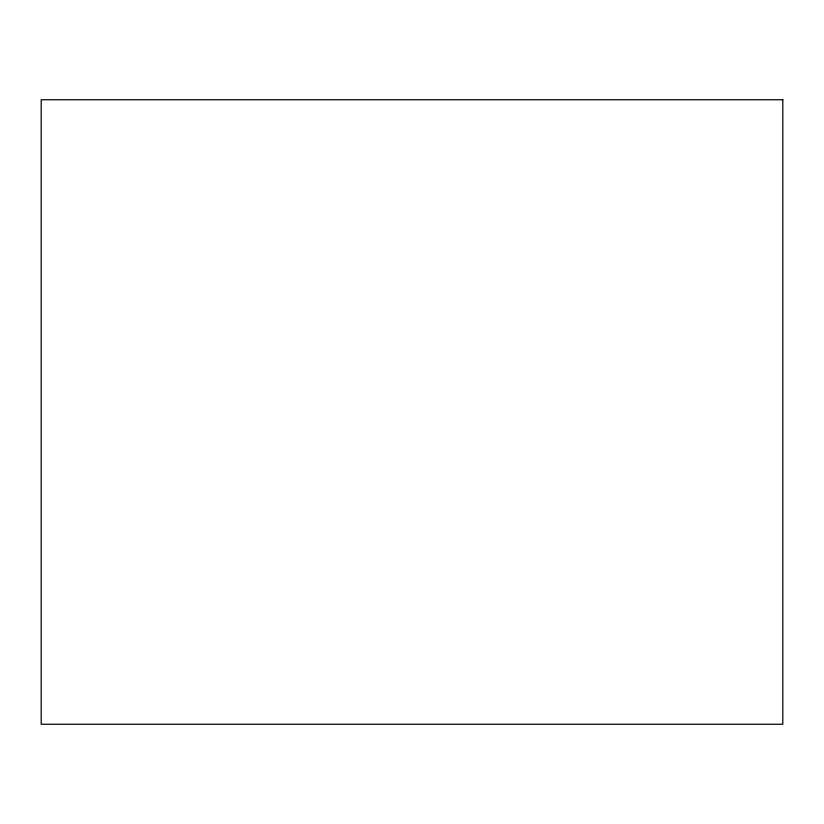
<?xml version="1.0" encoding="UTF-8"?>
<svg xmlns="http://www.w3.org/2000/svg" width="824" height="824" viewBox="0 0 824 824"><rect width="100%" height="100%" fill="white"/><g stroke="black" fill="none" stroke-linecap="round" stroke-linejoin="round"><path stroke-width="1.24" d="M782.8 99.745L41.2 99.745L41.2 724.255L782.8 724.255L782.8 99.745"/></g></svg>
